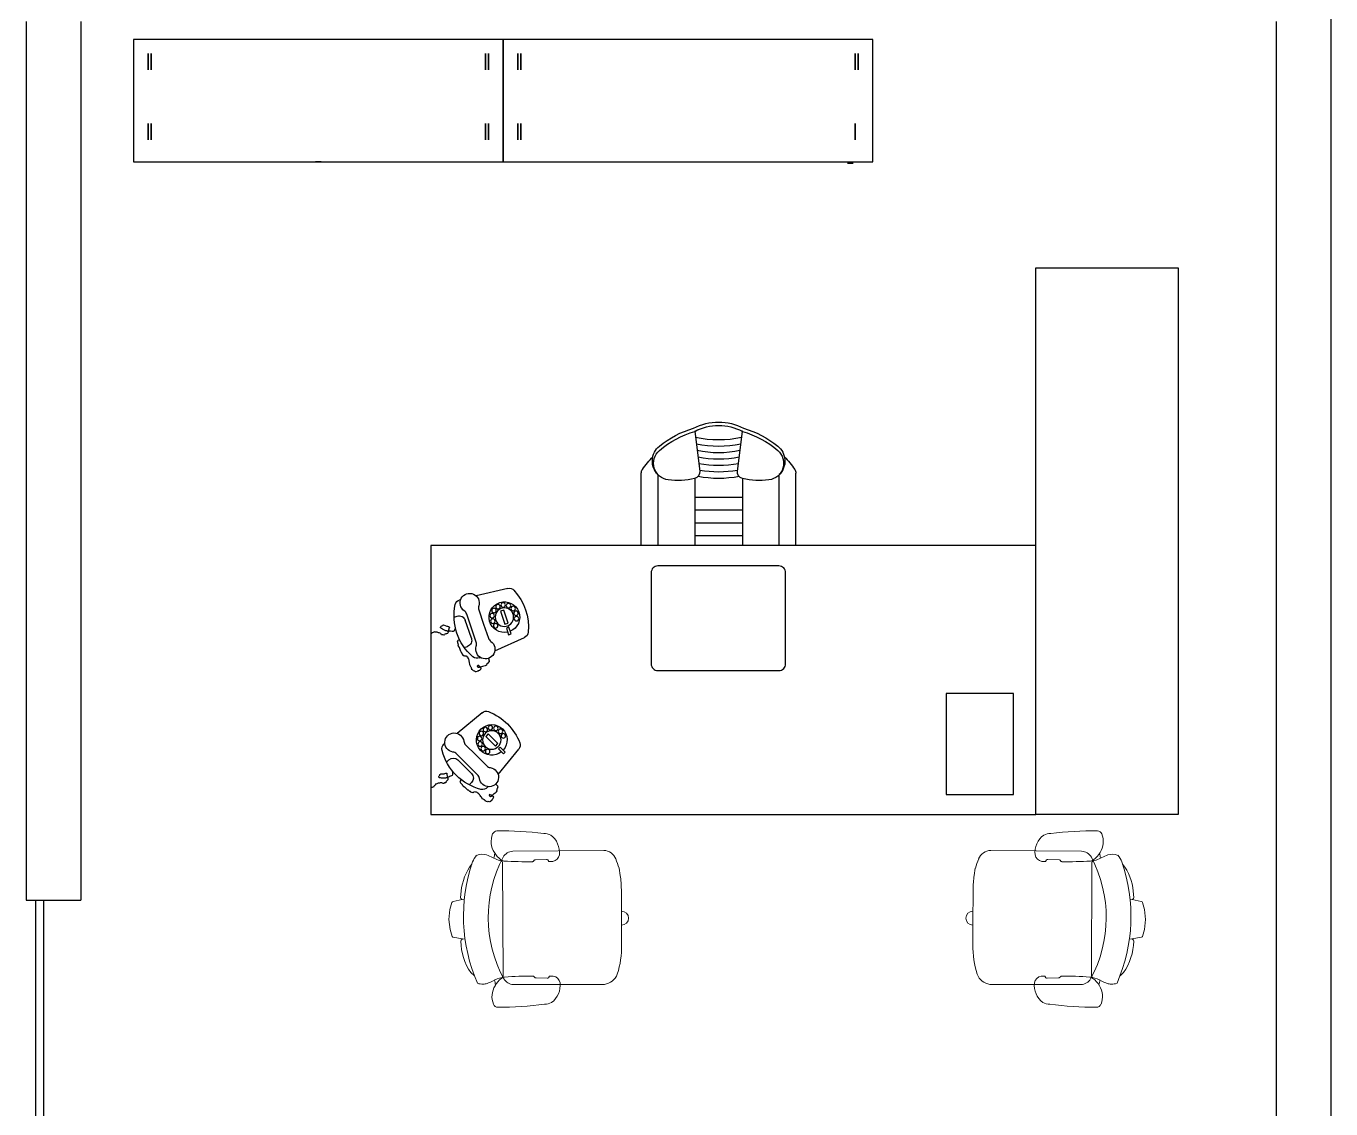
# Model space of a CAD drawing. Header units: inches. Extents: x 484217 to 497210, y -26946 to -21493.
# Drawn here: x 487793.5 to 488008.2, y -24543.6 to -24365.5 of the extents above; entities that cross this region are included whole.
import ezdxf

# ---------------------------------------------------------------- set-up
doc = ezdxf.new("R2010")
doc.units = ezdxf.units.IN
doc.header["$LTSCALE"] = 20
doc.header["$MEASUREMENT"] = 0
doc.layers.add('A-furniture', color=50, linetype='Continuous', lineweight=9)
for name, color, linetype in [('furniture', 4, 'Continuous'), ('GLAZING', 4, 'Continuous'), ('I-FURN', 4, 'Continuous'), ('I-WALL-IN', 3, 'Continuous')]:
    doc.layers.add(name, color=color, linetype=linetype)

# ---------------------------------------------------------------- blocks, each defined once
blk = doc.blocks.new('A$C6A0E07C9')
at = {"layer": 'A-furniture'}
for p, q in [((-0.2138, 0.2718), (0.1182, 0.2876)), ((-0.0121, 0.2424), (-0.025, 0.2422)), ((-0.0115, 0.2426), (-0.0121, 0.2424)), ((-0.0112, 0.2428), (-0.0115, 0.2426)), ((-0.0079, 0.2484), (-0.0112, 0.2428)), ((0.0377, 0.2515), (-0.0033, 0.2499)), ((0.0418, 0.2505), (0.045, 0.2473)), ((0.045, 0.2473), (0.0464, 0.2461)), ((0.0464, 0.2461), (0.0478, 0.2453)), ((0.0478, 0.2453), (0.0485, 0.2451)), ((0.1585, 0.2497), (0.1792, -0.1667)), ((-0.2691, 0.1773), (-0.2664, 0.2046)), ((0.3152, 0.1516), (0.3188, 0.1294)), ((0.3146, 0.1213), (0.3056, 0.1197)), ((0.3131, 0.1211), (0.3466, 0.116)), ((0.3514, 0.1128), (0.36, 0.0876)), ((0.36, 0.0876), (0.3659, 0.0513)), ((0.3659, 0.0513), (0.3636, 0.0146)), ((-0.2907, 0.0196), (-0.2893, 0.0294)), ((-0.2883, 0.01), (-0.2907, 0.0196)), ((-0.2893, 0.0294), (-0.2841, 0.0379)), ((-0.2824, 0.002), (-0.2883, 0.01)), ((-0.2841, 0.0379), (-0.2762, 0.0438)), ((-0.2739, -0.003), (-0.2824, 0.002)), ((-0.2762, 0.0438), (-0.2666, 0.0462)), ((0.3636, 0.0146), (0.3576, -0.0113)), ((-0.2641, -0.0045), (-0.2739, -0.003)), ((0.3108, -0.0224), (0.3218, -0.0234)), ((0.3197, -0.023), (0.3546, -0.0146)), ((0.3546, -0.0146), (0.3564, -0.0132)), ((0.3564, -0.0132), (0.3576, -0.0113)), ((0.0087, -0.176), (-0.0042, -0.1772)), ((0.0094, -0.1763), (0.0087, -0.176)), ((0.0097, -0.1764), (0.0094, -0.1763)), ((0.0135, -0.1816), (0.0097, -0.1764)), ((0.0591, -0.1802), (0.0183, -0.1827)), ((0.0631, -0.1788), (0.066, -0.1753)), ((0.066, -0.1753), (0.0673, -0.174)), ((0.0673, -0.174), (0.0686, -0.173)), ((0.0686, -0.173), (0.0692, -0.1728)), ((0.2962, -0.1472), (0.2839, -0.1595)), ((-0.1895, -0.2174), (0.1433, -0.1996))]:
    blk.add_line(p, q, dxfattribs=at)
for centre, radius, start, end in [((0.0274, 0.2777), 0.0792, 129.4999, 189.1152), ((0.0065, 0.2825), 0.0635, 94.0792, 117.5938), ((0.2241, -0.8917), 1.2574, 92.3594, 100.1757), ((0.1721, 0.3454), 0.0192, 28.1256, 89.2436), ((0.1209, 0.3234), 0.0749, 330.3794, 24.513), ((0.117, 0.2414), 0.0463, 34.0902, 88.4441), ((0.1077, 0.3263), 0.0879, 309.6726, 333.0223), ((0.5941, -0.0351), 0.8932, 162.1203, 164.4323), ((-0.21, 0.2233), 0.0487, 94.526, 161.0109), ((-0.0222, 0.2712), 0.0292, 192.0047, 264.4409), ((-0.0038, 0.2437), 0.00623, 84.8455, 131.3174), ((0.0374, 0.2414), 0.0101, 64.5281, 88.6391), ((0.0007, 1.5534), 1.3091, 272.0899, 276.676), ((0.1493, 0.274), 0.0211, 279.8693, 313.3434), ((-0.2488, 0.0248), 0.4712, 334.5973, 30.9732), ((0.1704, 0.2449), 0.0129, 130.1366, 158.0173), ((0.1866, 0.1808), 0.0779, 100.0525, 108.2672), ((-1.1254, 2.7931), 2.8487, 297.1157, 298.0695), ((-0.9196, -0.0126), 1.143, 14.0931, 15.0056), ((0.2336, 0.2226), 0.0597, 72.5282, 107.7011), ((0.1951, 0.2221), 0.0806, 25.5198, 45.5387), ((-0.3014, 0.0263), 0.6141, 339.6108, 22.0467), ((0.1276, 0.1249), 0.1894, 8.0925, 40.8276), ((0.1816, 0.1421), 0.4521, 175.5289, 182.0991), ((72.2191, 3.6268), 72.5738, 182.765274, 182.924882), ((0.31, 0.1288), 0.0088, 301.088, 3.1667), ((0.3467, 0.1108), 0.00513, 22.8184, 91.0076), ((0.1162, -0.0378), 0.2107, 328.6962, 1.8079), ((0.3177, -0.0315), 0.00903, 2.1237, 63.3709), ((0.0809, -0.0616), 0.3414, 182.481, 200.7553), ((-0.1856, -0.1603), 0.0572, 202.8821, 266.1169), ((0.0015, -0.2058), 0.0292, 101.2525, 173.6887), ((0.0171, -0.1766), 0.00623, 234.376, 280.848), ((0.0579, -0.1702), 0.0101, 277.0543, 301.1654), ((0.1515, -1.4793), 1.3091, 89.0174, 93.6036), ((0.138, -0.155), 0.0449, 276.7939, 330.1521), ((0.1724, -0.1915), 0.0211, 52.3501, 85.8241), ((0.197, -0.1553), 0.0211, 212.6602, 229.0352), ((0.1633, -0.2919), 0.1223, 63.0548, 80.6357), ((0.1362, -0.2476), 0.0879, 32.6712, 56.0209), ((-0.9196, -0.0126), 1.143, 350.6964, 351.6126), ((0.3239, 0.0551), 0.2601, 246.1539, 250.8174), ((0.249, -0.1528), 0.0392, 254.2998, 275.9911), ((0.2537, -0.1401), 0.0518, 269.3553, 293.3788), ((0.0516, -0.2073), 0.0792, 176.5782, 236.1936), ((0.1491, -0.2435), 0.0749, 341.1805, 35.314), ((0.0312, -0.2142), 0.0635, 248.0997, 271.6142), ((0.1312, 0.9758), 1.2574, 265.5178, 273.334), ((0.2022, -0.2604), 0.0192, 276.4498, 337.5679)]:
    blk.add_arc(centre, radius, start, end, dxfattribs=at)
blk = doc.blocks.new('A$C129F564C')
at = {"layer": 'furniture'}
for p, q in [((0.8878, 1.0214), (0.8732, 1.1399)), ((1.0145, 1.1399), (0.9998, 1.0214)), ((0.7138, 0.8), (0.7138, 1.0154)), ((0.7638, 0.8), (0.7638, 1.0108)), ((1.1238, 0.8), (1.1238, 1.0108)), ((1.1738, 0.8), (1.1738, 1.0154)), ((0.8732, 0.9997), (0.8732, 0.8)), ((1.0145, 0.9997), (1.0145, 0.8)), ((1.0145, 0.9444), (0.8732, 0.9444)), ((1.0145, 0.9063), (0.8732, 0.9063)), ((1.0145, 0.8683), (0.8732, 0.8683)), ((1.0145, 0.8303), (0.8732, 0.8303)), ((1.5709, 0.6727), (1.6649, 0.6505)), ((1.711, 0.6397), (1.7134, 0.6391)), ((1.7309, 0.5871), (1.7217, 0.5902)), ((1.6793, 0.5244), (1.6976, 0.5784)), ((1.6094, 0.4871), (1.5213, 0.5268)), ((1.6548, 0.4666), (1.6526, 0.4676)), ((1.7004, 0.4972), (1.6911, 0.5003)), ((1.6472, 0.3032), (1.7218, 0.2417)), ((1.5997, 0.1197), (1.5383, 0.1942)), ((1.7583, 0.2116), (1.7602, 0.2101)), ((1.6789, 0.1223), (1.7192, 0.1626)), ((1.753, 0.1557), (1.7461, 0.1626)), ((1.6314, 0.0812), (1.6298, 0.0831)), ((1.6858, 0.0885), (1.6789, 0.0954))]:
    blk.add_line(p, q, dxfattribs=at)
for points in [[(1.1198, 1.083, 0.106121), (1.0145, 1.1399, 0.249834), (0.8732, 1.1399, 0.106121), (0.7678, 1.083)], [(0.7481, 1.0644, 0.042822), (0.7173, 1.0266)], [(1.1703, 1.0266, 0.042822), (1.1396, 1.0644, 0.249834)]]:
    blk.add_lwpolyline(points, format="xyb", dxfattribs=at)
for points in [[(0, 0), (0, 0.8), (1.8, 0.8), (1.8, 0)], [(1.5827, 0.6082), (1.5925, 0.6049), (1.5794, 0.5664), (1.5697, 0.5697)], [(1.5679, 0.5572), (1.5753, 0.5546), (1.5686, 0.5347), (1.5611, 0.5372)], [(0.0667, 0.0598), (0.0667, 0.3598), (0.2667, 0.3598), (0.2667, 0.0598)], [(1.6293, 0.2401), (1.6367, 0.2328), (1.6079, 0.2041), (1.6006, 0.2114)], [(1.5935, 0.2009), (1.5991, 0.1953), (1.5841, 0.1804), (1.5785, 0.186)]]:
    blk.add_lwpolyline(points, close=True, dxfattribs=at)
for points in [[(1.1244, 0.4285), (0.7644, 0.4285, -0.414214), (0.7444, 0.4485), (0.7444, 0.7195, -0.414214), (0.7644, 0.7395), (1.1244, 0.7395, -0.414214), (1.1444, 0.7195), (1.1444, 0.4485, -0.414214)], [(1.6572, 0.6088), (1.6429, 0.5668), (1.6287, 0.5249, -0.162278), (1.6214, 0.5153, 2), (1.6646, 0.5007, -0.162278), (1.6647, 0.5127), (1.6789, 0.5546), (1.6932, 0.5965, -0.162278), (1.7004, 0.6061, 2), (1.6573, 0.6208, -0.162278)], [(1.6964, 0.2077), (1.6651, 0.1764), (1.6338, 0.1451, -0.162278), (1.623, 0.1397, 2), (1.6553, 0.1075, -0.162278), (1.6606, 0.1182), (1.6919, 0.1495), (1.7233, 0.1808, -0.162278), (1.734, 0.1862, 2), (1.7018, 0.2185, -0.162278)]]:
    blk.add_lwpolyline(points, format="xyb", close=True, dxfattribs=at)
for points in [[(1.7267, 0.5549), (1.7314, 0.5454), (1.7339, 0.5446), (1.736, 0.5445), (1.7419, 0.5454), (1.744, 0.5453), (1.7457, 0.5441), (1.7474, 0.5449), (1.7495, 0.5449), (1.7528, 0.5466), (1.7549, 0.5465), (1.765, 0.5515), (1.768, 0.554), (1.7714, 0.5557), (1.7714, 0.5578), (1.7705, 0.5595), (1.7689, 0.5607), (1.7664, 0.5616), (1.7655, 0.5633), (1.7634, 0.5633), (1.7618, 0.5646), (1.7525, 0.56), (1.7504, 0.56), (1.7474, 0.5596), (1.7441, 0.5579), (1.7466, 0.5529), (1.7466, 0.5508), (1.7474, 0.5491), (1.7474, 0.547), (1.7474, 0.5449), (1.7507, 0.5382), (1.7532, 0.5373), (1.7553, 0.5373), (1.7578, 0.5364), (1.7595, 0.5352), (1.7603, 0.5335), (1.7637, 0.5352), (1.7662, 0.5343), (1.7679, 0.5351), (1.7691, 0.5368), (1.7704, 0.5385), (1.7755, 0.541), (1.7776, 0.541), (1.7809, 0.5426), (1.783, 0.5426), (1.7851, 0.5426), (1.7872, 0.5426), (1.7889, 0.5434), (1.7914, 0.5426), (1.7931, 0.5413), (1.7956, 0.5404), (1.799, 0.5379), (1.8, 0.5384)], [(1.6284, 0.4648), (1.6282, 0.4642), (1.6285, 0.4641), (1.6263, 0.4576), (1.6266, 0.4575), (1.6262, 0.4561), (1.6265, 0.456), (1.6262, 0.4551), (1.6265, 0.4549), (1.6262, 0.454), (1.6281, 0.4533), (1.6279, 0.4526), (1.6295, 0.4521), (1.6291, 0.4508), (1.6307, 0.4502), (1.6305, 0.4496), (1.6321, 0.449), (1.6319, 0.4484), (1.6329, 0.448), (1.6328, 0.4477), (1.6341, 0.4472), (1.6335, 0.4456), (1.6345, 0.4453), (1.6342, 0.4443), (1.6381, 0.443), (1.638, 0.4426), (1.6422, 0.4412), (1.6424, 0.4415), (1.6459, 0.4403), (1.6462, 0.441), (1.6566, 0.4374), (1.6567, 0.4377), (1.6581, 0.4373), (1.6583, 0.4379), (1.6593, 0.4376), (1.6596, 0.4386), (1.6599, 0.4385), (1.6609, 0.4414), (1.6606, 0.4415), (1.661, 0.4428), (1.6597, 0.4433), (1.6599, 0.4439), (1.659, 0.4443), (1.6591, 0.4446), (1.6581, 0.4449), (1.6575, 0.4433), (1.6569, 0.4435), (1.6563, 0.4419), (1.6557, 0.4421), (1.6553, 0.4411), (1.655, 0.4412), (1.6546, 0.4399), (1.6539, 0.4401), (1.6536, 0.4392), (1.6533, 0.4393), (1.6529, 0.4383), (1.6526, 0.4384), (1.6512, 0.4342), (1.6515, 0.434), (1.6511, 0.4331), (1.6518, 0.4328), (1.6515, 0.4319), (1.6534, 0.4312), (1.6532, 0.4305), (1.6555, 0.4298), (1.6553, 0.4291), (1.6585, 0.428), (1.6584, 0.4277), (1.6597, 0.4272), (1.6595, 0.4266), (1.6657, 0.4245), (1.666, 0.4251), (1.6673, 0.4247), (1.6676, 0.4256), (1.6689, 0.4252), (1.6692, 0.4262), (1.6705, 0.4257), (1.6712, 0.4277), (1.6722, 0.4274), (1.6725, 0.4284), (1.6742, 0.4278), (1.6747, 0.4294), (1.6754, 0.4292), (1.6758, 0.4305), (1.6765, 0.4303), (1.6768, 0.4313), (1.6775, 0.4311), (1.6782, 0.4333), (1.6786, 0.4332), (1.679, 0.4345), (1.6784, 0.4348), (1.679, 0.4367), (1.6793, 0.4366), (1.6798, 0.4379), (1.6804, 0.4377), (1.6818, 0.4416), (1.6824, 0.4414), (1.6839, 0.4457), (1.6835, 0.4458), (1.6842, 0.4477), (1.6839, 0.4478), (1.6851, 0.4514), (1.6848, 0.4516), (1.6852, 0.4529), (1.6849, 0.453), (1.6859, 0.4559), (1.6856, 0.456), (1.6859, 0.457), (1.6856, 0.4571), (1.6859, 0.4581), (1.6856, 0.4582), (1.6873, 0.4631), (1.6876, 0.463), (1.688, 0.4643), (1.6884, 0.4642), (1.689, 0.4662), (1.6893, 0.4661), (1.69, 0.468), (1.6907, 0.4678), (1.6911, 0.4691), (1.6914, 0.469), (1.6919, 0.4703), (1.6935, 0.4698), (1.6942, 0.4717), (1.6961, 0.4711), (1.6964, 0.4717), (1.6974, 0.4714), (1.6975, 0.4717), (1.6984, 0.4714), (1.6987, 0.472), (1.7, 0.4716), (1.7001, 0.4719), (1.7014, 0.4715), (1.702, 0.4731), (1.7026, 0.4729), (1.7029, 0.4739), (1.7039, 0.4735), (1.7043, 0.4745), (1.7046, 0.4744), (1.7051, 0.476), (1.7055, 0.4759), (1.7061, 0.4779), (1.7065, 0.4778), (1.7068, 0.4787), (1.7071, 0.4786), (1.7079, 0.4809), (1.7082, 0.4808), (1.7086, 0.4818), (1.7089, 0.4817), (1.7097, 0.484), (1.71, 0.4839), (1.7104, 0.4852), (1.7111, 0.485), (1.7151, 0.4967), (1.7154, 0.4966), (1.7157, 0.4976), (1.7161, 0.4975), (1.7167, 0.4995), (1.7171, 0.4993), (1.7175, 0.5007), (1.7178, 0.5005), (1.7186, 0.5028), (1.718, 0.5031), (1.7183, 0.504), (1.718, 0.5041), (1.7184, 0.5055), (1.7181, 0.5056), (1.7188, 0.5075), (1.7184, 0.5076), (1.721, 0.5152), (1.72, 0.5155), (1.7203, 0.5165), (1.72, 0.5166), (1.7203, 0.5176), (1.7184, 0.5182), (1.7186, 0.5189), (1.7157, 0.5199), (1.7158, 0.5202), (1.7145, 0.5207)], [(1.735, 0.1287), (1.735, 0.1181), (1.7368, 0.1162), (1.7387, 0.1153), (1.7443, 0.1134), (1.7462, 0.1124), (1.7472, 0.1106), (1.749, 0.1106), (1.7509, 0.1096), (1.7547, 0.1096), (1.7566, 0.1087), (1.7678, 0.1087), (1.7716, 0.1096), (1.7753, 0.1096), (1.7763, 0.1115), (1.7763, 0.1134), (1.7753, 0.1153), (1.7735, 0.1171), (1.7735, 0.119), (1.7716, 0.12), (1.7706, 0.1218), (1.7603, 0.1218), (1.7584, 0.1228), (1.7556, 0.1237), (1.7519, 0.1237), (1.7519, 0.1181), (1.7509, 0.1162), (1.7509, 0.1143), (1.75, 0.1124), (1.749, 0.1106), (1.749, 0.1031), (1.7509, 0.1012), (1.7528, 0.1002), (1.7547, 0.0984), (1.7556, 0.0965), (1.7556, 0.0946), (1.7594, 0.0946), (1.7613, 0.0927), (1.7631, 0.0927), (1.765, 0.0937), (1.7669, 0.0946), (1.7725, 0.0946), (1.7744, 0.0937), (1.7782, 0.0937), (1.78, 0.0927), (1.7819, 0.0918), (1.7838, 0.0909), (1.7857, 0.0909), (1.7875, 0.089), (1.7885, 0.0871), (1.7904, 0.0852), (1.7922, 0.0815), (1.7941, 0.0815), (1.796, 0.0805), (1.8, 0.0805)], [(1.6069, 0.0913), (1.6065, 0.0909), (1.6067, 0.0906), (1.6018, 0.0857), (1.6021, 0.0855), (1.6011, 0.0845), (1.6013, 0.0843), (1.6006, 0.0835), (1.6009, 0.0833), (1.6001, 0.0826), (1.6016, 0.0811), (1.6011, 0.0806), (1.6023, 0.0794), (1.6013, 0.0784), (1.6026, 0.0772), (1.6021, 0.0767), (1.6033, 0.0755), (1.6028, 0.075), (1.6035, 0.0743), (1.6033, 0.074), (1.6043, 0.073), (1.6031, 0.0718), (1.6038, 0.0711), (1.6031, 0.0704), (1.606, 0.0674), (1.6057, 0.0672), (1.6089, 0.064), (1.6092, 0.0643), (1.6118, 0.0616), (1.6123, 0.0621), (1.6201, 0.0542), (1.6204, 0.0545), (1.6214, 0.0535), (1.6219, 0.054), (1.6226, 0.0533), (1.6233, 0.054), (1.6236, 0.0538), (1.6258, 0.056), (1.6255, 0.0562), (1.6265, 0.0572), (1.6255, 0.0582), (1.626, 0.0586), (1.6253, 0.0594), (1.6255, 0.0596), (1.6248, 0.0604), (1.6236, 0.0591), (1.6231, 0.0596), (1.6219, 0.0584), (1.6214, 0.0589), (1.6206, 0.0582), (1.6204, 0.0584), (1.6194, 0.0574), (1.6189, 0.0579), (1.6182, 0.0572), (1.6179, 0.0574), (1.6172, 0.0567), (1.617, 0.0569), (1.6138, 0.0538), (1.614, 0.0535), (1.6133, 0.0528), (1.6138, 0.0523), (1.6131, 0.0516), (1.6145, 0.0501), (1.614, 0.0496), (1.6157, 0.0479), (1.6153, 0.0474), (1.6177, 0.045), (1.6175, 0.0447), (1.6184, 0.0437), (1.6179, 0.0432), (1.6226, 0.0386), (1.6231, 0.0391), (1.624, 0.0381), (1.6248, 0.0389), (1.6258, 0.0379), (1.6265, 0.0386), (1.6275, 0.0376), (1.6289, 0.0391), (1.6297, 0.0384), (1.6304, 0.0391), (1.6316, 0.0379), (1.6328, 0.0391), (1.6333, 0.0386), (1.6343, 0.0396), (1.6348, 0.0391), (1.6355, 0.0398), (1.636, 0.0393), (1.6377, 0.0411), (1.638, 0.0408), (1.6389, 0.0418), (1.6385, 0.0423), (1.6399, 0.0437), (1.6402, 0.0435), (1.6411, 0.0445), (1.6416, 0.044), (1.6446, 0.0469), (1.6451, 0.0464), (1.6482, 0.0496), (1.648, 0.0499), (1.6495, 0.0513), (1.6492, 0.0516), (1.6519, 0.0543), (1.6517, 0.0545), (1.6526, 0.0555), (1.6524, 0.0557), (1.6546, 0.0579), (1.6543, 0.0582), (1.6551, 0.0589), (1.6548, 0.0591), (1.6556, 0.0599), (1.6553, 0.0601), (1.659, 0.0638), (1.6592, 0.0635), (1.6602, 0.0645), (1.6605, 0.0643), (1.6619, 0.0657), (1.6622, 0.0655), (1.6636, 0.067), (1.6641, 0.0665), (1.6651, 0.0674), (1.6653, 0.0672), (1.6663, 0.0682), (1.6675, 0.067), (1.669, 0.0684), (1.6705, 0.067), (1.671, 0.0674), (1.6717, 0.0667), (1.6719, 0.067), (1.6727, 0.0662), (1.6732, 0.0667), (1.6741, 0.0657), (1.6744, 0.066), (1.6754, 0.065), (1.6766, 0.0662), (1.6771, 0.0657), (1.6778, 0.0665), (1.6785, 0.0657), (1.6793, 0.0665), (1.6795, 0.0662), (1.6807, 0.0675), (1.681, 0.0672), (1.6824, 0.0687), (1.6827, 0.0684), (1.6834, 0.0692), (1.6837, 0.0689), (1.6854, 0.0706), (1.6856, 0.0704), (1.6863, 0.0711), (1.6866, 0.0709), (1.6883, 0.0726), (1.6885, 0.0723), (1.6895, 0.0733), (1.69, 0.0728), (1.6988, 0.0816), (1.6991, 0.0814), (1.6998, 0.0821), (1.7, 0.0819), (1.7015, 0.0833), (1.7017, 0.0831), (1.7027, 0.0841), (1.703, 0.0838), (1.7047, 0.0855), (1.7042, 0.086), (1.7049, 0.0868), (1.7047, 0.087), (1.7056, 0.088), (1.7054, 0.0882), (1.7069, 0.0897), (1.7066, 0.0899), (1.7122, 0.0956), (1.7115, 0.0963), (1.7122, 0.097), (1.712, 0.0973), (1.7127, 0.098), (1.7113, 0.0995), (1.7118, 0.0999), (1.7096, 0.1021), (1.7098, 0.1024), (1.7088, 0.1033)]]:
    blk.add_lwpolyline(points, dxfattribs=at)
for centre, radius in [((1.5687, 0.6216), 0.00669), ((1.5848, 0.6236), 0.00669), ((1.6002, 0.6184), 0.00669), ((1.5449, 0.5829), 0.00669), ((1.5465, 0.599), 0.00669), ((1.555, 0.6129), 0.00669), ((1.5811, 0.5873), 0.0275), ((1.6118, 0.607), 0.00669), ((1.6173, 0.5917), 0.00669), ((1.6071, 0.5617), 0.00669), ((1.6156, 0.5756), 0.00669), ((1.5842, 0.2341), 0.00669), ((1.5928, 0.2479), 0.00669), ((1.6186, 0.2221), 0.0275), ((1.6066, 0.2565), 0.00669), ((1.6227, 0.2584), 0.00669), ((1.638, 0.253), 0.00669), ((1.6495, 0.2415), 0.00669), ((1.6307, 0.1877), 0.00669), ((1.6444, 0.1963), 0.00669), ((1.6531, 0.21), 0.00669), ((1.6549, 0.2262), 0.00669)]:
    blk.add_circle(centre, radius, dxfattribs=at)
for centre, radius, start, end in [((0.9438, 1.0074), 0.1602, 62.317, 117.683), ((0.9531, 0.8661), 0.2953, 106.4736, 128.8568), ((0.9438, 1.0074), 0.1502, 61.9455, 118.0545), ((0.9345, 0.8661), 0.2953, 51.1432, 73.5264), ((0.8036, 1.0516), 0.057, 128.8568, 224.8513), ((0.9438, 1.4287), 0.3145, 257.44, 282.56), ((0.9438, 1.4096), 0.3145, 257.8911, 282.1089), ((1.084, 1.0516), 0.057, 315.1487, 51.1432), ((0.8003, 1.045), 0.05, 130.5056, 262.9259), ((0.9438, 1.3905), 0.3145, 258.341, 281.659), ((0.9438, 1.3715), 0.3145, 258.7898, 281.2102), ((1.0873, 1.045), 0.05, 277.0741, 49.4944), ((0.7338, 1.0154), 0.02, 145.756, 180), ((0.8679, 1.019), 0.02, 283.1474, 7.0328), ((0.9438, 1.3524), 0.3145, 259.2374, 280.7626), ((0.9438, 1.3333), 0.3145, 259.6838, 280.3162), ((1.0197, 1.019), 0.02, 172.9672, 256.8526), ((1.1538, 1.0154), 0.02, 0, 34.244), ((0.8217, 1.2171), 0.2235, 262.9259, 283.1474), ((0.9438, 1.3142), 0.3145, 258.8202, 281.1798), ((1.066, 1.2171), 0.2235, 256.8526, 277.0741), ((1.671, 0.5573), 0.1615, 137.169, 185.299), ((1.5665, 0.6542), 0.019, 76.7496, 137.169), ((1.5811, 0.5873), 0.0455, 257.6369, 247.6634), ((1.5695, 0.5918), 0.1615, 310.8008, 11.6672), ((1.7091, 0.6206), 0.019, 11.6672, 76.7496), ((1.7156, 0.5722), 0.019, 71.234, 161.234), ((1.5291, 0.5441), 0.019, 185.299, 245.7184), ((1.6973, 0.5183), 0.019, 161.234, 251.234), ((1.6626, 0.4839), 0.019, 245.7184, 310.8008), ((1.6861, 0.1554), 0.1615, 110.935, 159.065), ((1.6351, 0.2885), 0.019, 50.5156, 110.935), ((1.6186, 0.2221), 0.0455, 231.4029, 221.4294), ((1.553, 0.2063), 0.019, 159.065, 219.4844), ((1.7481, 0.1954), 0.019, 345.4332, 50.5156), ((1.6102, 0.2312), 0.1615, 284.5668, 345.4332), ((1.7326, 0.1491), 0.019, 45, 135), ((1.6923, 0.1088), 0.019, 135, 225), ((1.6461, 0.0933), 0.019, 219.4844, 284.5668)]:
    blk.add_arc(centre, radius, start, end, dxfattribs=at)

msp = doc.modelspace()

# ---------------------------------------------------------------- linework, layer by layer
at = {"layer": 'GLAZING', "elevation": 6.93}
for points in [[(487795.03, -24599.29), (487795.03, -24509.3)], [(487796.38, -24599.28), (487796.38, -24509.29)]]:
    msp.add_lwpolyline(points, dxfattribs=at)
at = {"layer": 'I-FURN'}
for points, elevation in [([(487871.99, -24367.64), (487811.15, -24367.64), (487811.15, -24387.8), (487871.99, -24387.8)], 3.33), ([(487932.83, -24367.64), (487871.99, -24367.64), (487871.99, -24387.8), (487932.83, -24387.8)], 3.33), ([(487983.07, -24495.22), (487959.67, -24495.22), (487959.67, -24405.22), (487983.07, -24405.22)], 6.93)]:
    msp.add_lwpolyline(points, close=True, dxfattribs=dict(at, elevation=elevation))
at = {"layer": 'I-FURN', "extrusion": (-1, 2.44921e-16, 2.22045e-16)}
for centre in [(24371.33, 4.68, -487813.56), (24371.33, 4.68, -487874.4), (24382.85, 4.68, -487813.56), (24382.85, 4.68, -487874.4)]:
    msp.add_circle(centre, 1.35, dxfattribs=at)
at = {"layer": 'I-FURN', "extrusion": (1, -2.44921e-16, 2.22045e-16)}
for centre in [(-24371.33, 4.68, 487814.05), (-24371.33, 4.68, 487874.89), (-24382.85, 4.68, 487814.05), (-24382.85, 4.68, 487874.89)]:
    msp.add_circle(centre, 1.35, dxfattribs=at)
at = {"layer": 'I-FURN', "extrusion": (-1, -2.44921e-16, 2.22045e-16)}
for centre in [(24371.33, 4.68, -487869.09), (24371.33, 4.68, -487929.93), (24382.85, 4.68, -487869.09), (24382.85, 4.68, -487929.93)]:
    msp.add_circle(centre, 1.35, dxfattribs=at)
at = {"layer": 'I-FURN', "extrusion": (1, 2.44921e-16, 2.22045e-16)}
for centre in [(-24371.33, 4.68, 487869.58), (-24371.33, 4.68, 487930.42), (-24382.85, 4.68, 487869.58)]:
    msp.add_circle(centre, 1.35, dxfattribs=at)
at = {"layer": 'I-FURN', "extrusion": (0, -1, 0)}
for centre, radius in [((487841.57, 24.43, 24387.8), 0.473), ((487841.57, 24.43, 24387.8), 0.383), ((487929.14, 24.43, 24388.04), 0.473), ((487929.14, 24.43, 24388.04), 0.383)]:
    msp.add_circle(centre, radius, dxfattribs=at)
at = {"layer": 'I-WALL-IN'}
for p, q in [((488008.24, -23928.78, 6.93), (488008.24, -25284.97, 6.93)), ((487793.45, -24364.72, 6.93), (487793.45, -24509.29, 6.93)), ((487802.45, -24364.72, 6.93), (487802.45, -24509.29, 6.93)), ((487999.24, -24364.72, 6.93), (487999.24, -24743.85, 6.93)), ((487797.95, -24509.29, 6.93), (487802.45, -24509.29, 6.93))]:
    msp.add_line(p, q, dxfattribs=at)
at = {"layer": 'I-WALL-IN', "elevation": 6.93}
msp.add_lwpolyline([(487793.45, -24509.29), (487797.95, -24509.29)], dxfattribs=at)

# ---------------------------------------------------------------- block references
at = {"layer": 'A-furniture'}
for p, xscale, yscale, zscale, rotation in [((487879.61, -24513.86, 6.93), -45.00000000027777, 45, 45, 3.143472838666108), ((487961.17, -24513.86, 6.93), 45.00000000027777, 45.00000000027777, 45.00000000027777, 356.8565271613339)]:
    msp.add_blockref('A$C6A0E07C9', p, dxfattribs=dict(at, xscale=xscale, yscale=yscale, zscale=zscale, rotation=rotation))
at = {"layer": 'furniture', "xscale": -55.33161534353492, "yscale": 55.33161534353492, "zscale": 55.33161534353492}
msp.add_blockref('A$C129F564C', (487959.67, -24495.22, 37.53), dxfattribs=at)

doc.saveas('drawing.dxf')
